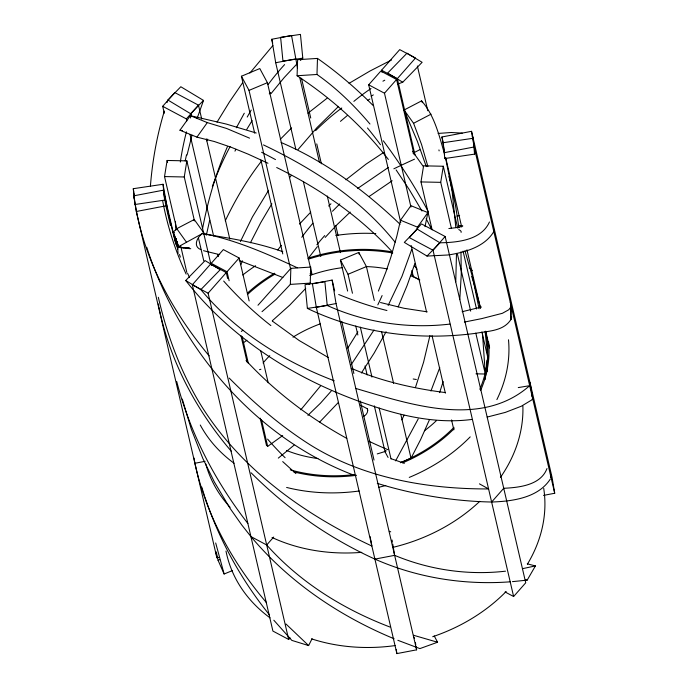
<?xml version="1.0" encoding="UTF-8"?>
<svg xmlns="http://www.w3.org/2000/svg" width="688" height="688" viewBox="0 0 688 688"><rect width="100%" height="100%" fill="white"/><g stroke="black" fill="none" stroke-linecap="round" stroke-linejoin="round"><path stroke-width="1.03" d="M456.497 253.356L455.757 281.874M510.264 302.144L511.021 304.466L510.84 319.645C503.315 331.384 487.887 330.997 475.649 333.327C418.734 340.861 359.36 333.388 307.381 308.413L305.033 284.669L324.874 281.727L327.221 305.472C365.405 322.767 408.276 328.976 449.857 324.091M511.021 304.466L510.84 319.645L511.769 316.858M262.016 311.664L276.258 299.289L290.336 284.393L290.861 268.346L310.744 267.073L310.228 283.121L309.11 284.445M388.367 159.461C363.066 126.558 331.736 98.496 297.087 75.74L297.603 59.693L317.495 58.42C337.361 72.3 355.816 88.141 372.905 105.307M369.955 124.012C354.32 105.513 336.853 88.399 316.979 74.476L317.495 58.42M150.405 186.138C152.409 160.734 156.967 135.51 164.337 111.112M459.782 299.461L461.27 274.503L460.977 251.834M511.055 305.248L510.444 307.562L508.785 309.746L502.352 313.315L481.643 318.63L464.383 322.061M176.842 229.474L164.527 176.567L167.124 160.467L186.852 160.88L211.01 264.708M194.472 220.908L184.255 176.979L186.852 160.88M432.133 229.852L420.987 181.933L423.584 165.834L443.304 166.247L457.709 228.141M451.397 228.27L440.716 182.346L443.304 166.247M485.1 331.478L487.912 357.923L485.315 374.023L475.976 373.825M202.633 228.347C207.905 200.406 215.989 172.955 227.35 146.871M378.383 291.093L385.959 271.777L391.016 256.736L396.864 236.079L400.519 220.22L410.917 205.678L427.876 212.601L424.995 226.696M429.94 335.589L423.559 362.292L415.595 387.026M206.34 235.193L209.677 220.323M417.074 229.001L417.487 227.143L427.876 212.601M187.041 155.075L192.004 135.192M550.787 477.661L550.546 474.221M546.986 468.545C540.751 485.246 519.148 487.543 503.736 488.291L491.628 502.025C452.902 501.225 414.305 494.741 377.291 483.372M493.735 231.435L493.485 227.676M489.46 221.983C481.316 240.224 457.486 242.503 439.942 242.795L417.246 229.121L404.32 242.4L427.016 256.065L448.318 254.973M443.175 381.556L439.606 392.642M411.759 249.348L401.973 276.352L388.144 305.472M487.164 417.074L505.353 412.387L521.315 406.221L531.738 399.96L532.899 397.965L532.056 395.892M197.043 118.603L203.51 100.414L180.815 86.748L167.898 100.027L167.046 102.564M414.933 263.427L407.055 285.64L398.206 306.874M439.778 367.616L430.92 391.033M472.983 138.297L443.227 142.708L444.792 158.541L474.548 154.129L473.095 137.325L472.174 136.086M240.852 264.691L242.425 260.804M429.381 419.895L420.566 439.692L411.028 458.251L400.382 462.706A140.653 110.992 -13.1 0 0 453.994 427.325M240.396 241.574L252.436 216.909L268.578 190.301M404.054 415.208L401.887 419.895M493.485 232.123C484.257 246.983 465.329 252.204 449.04 254.87M550.271 479.123C538.016 498.009 512.336 501.328 491.628 502.025M250.423 242.778L260.64 222.86L271.872 203.811M225.277 220.788C235.416 199.58 247.362 179.147 261.896 160.631M418.201 418.949L395.609 460.865M273.833 620.223L291.832 640.39L308.62 645.576L312.06 638.731M234.961 151.154L235.898 149.279M206.839 140.859L207.724 139.122M236.371 127.762L244.274 113.219M386.106 331.719L374.169 353.064L361.398 372.999M512.431 581.644L527.197 580.122L535.419 565.923L527.275 563.85M217.03 122.154L229.491 101.867L242.434 83.033M388.075 457.46L385.031 451.801L385.83 450.425M357.872 331.857L347.767 348.111M246.811 129.31L252.109 120.649M374.048 329.956L351.147 364.7M173.273 232.286L178.622 246.571L173.23 232.131L176.773 228.665L194.257 219.532L203.751 232.802L177.495 247.224L179.482 247.379M267.985 163.237L248.291 154.207L231.357 147.327L214.364 141.53L196.923 137.136L179.955 130.213L190.352 115.679L226.3 124.072L256.203 133.008M196.923 137.136L207.312 122.602L226.687 128.501L249.563 138.159M474.548 154.129L475.296 152.538L474.892 150.474M289.657 177.607L291.239 175.457M308.972 257.415L317.374 246.631M445.299 157.879L444.792 158.541M249.907 73.014L272.878 45.546M277.78 249.933L281.297 245.435M270.934 93.723L284.178 77.598L297.448 63.382M320.574 385.891L300.802 409.833M298.05 149.537L317.116 127.461L338.582 106.365M331.186 391.111L320.393 403.28L307.914 415.354M290.861 268.346L257.991 305.24M305.73 288.392L289.777 305.085L272.293 320.763M164.286 113.193L162.686 106.305L174.795 92.57L198.479 105.178L201.73 119.076M186.826 120.882L186.362 118.912L198.479 105.178M290.087 637.888L288.685 639.47L272.904 631.068L192.322 284.789L210.485 264.192L226.275 272.594L227.642 278.494M211.706 265.327L211.242 263.332L223.351 249.598L239.14 258L249.133 300.931M400.751 222.577L368.691 84.813L380.808 71.079L396.589 79.481L414.013 154.361M382.021 72.188L381.565 70.219L399.728 49.622L415.518 58.024L397.346 78.63L415.019 155.075M288.685 639.47L208.103 293.191L226.275 272.594M229.121 280.721L227.031 271.734L239.14 258M410.96 207.028L384.48 93.215L396.589 79.481M433.036 250.243L445.145 236.509L421.469 223.901L409.36 237.635L433.036 250.243L513.618 596.522L525.727 582.788L445.145 236.509M182.303 399.1L191.35 429.355L202.9 458.621L214.355 481.978L230.11 508.423L241.703 524.901L250.914 536.571L266.695 544.982L273.686 537.053M338.436 402.377L319.739 422.002M325.166 237.429L336.896 224.813L350.218 212.085M299.469 224.073L310.744 212.128M280.274 139.311L291.626 127.882M332.476 211.259L339.795 203.906M203.51 100.414L190.593 113.692L167.898 100.027M185.717 280.506L205.093 260.597L220.229 269.705L200.844 289.622L185.717 280.506C233.137 341.231 301.516 382.924 374.195 406.522C405.576 416.997 438.841 423.791 472.02 419.431M402.738 82.216L422.122 62.307L406.986 53.2L387.611 73.109L402.738 82.216L397.655 84.108M427.016 256.065L439.942 242.795M300.407 60.449L302.797 58.145L300.45 34.4L280.618 37.341L282.957 61.086L302.797 58.145M193.483 220.229L194.257 219.532M340.448 121.355L347.449 115.429M294.06 445.179L278.322 458.105M308 113.185L327.032 98.264M345.918 179.8L366.111 164.071L383.68 152.452M203.751 232.802C197.654 235.778 192.176 246.399 200.853 249.606M357.7 188.417L388.29 167.511M369.37 196.329L392.177 180.772M282.691 435.581L267.89 446.228M246.889 340.268L243.328 342.822M367.684 100.448L369.843 99.029M349.057 83.343L370.015 71.002L391.489 59.994M412.998 153.166L419.74 149.735M426.276 166.591L417.341 141.255L404.08 110.02L421.572 100.887C434.747 115.799 439.082 135.648 444.62 154.207M404.08 110.02L413.574 123.281L431.066 114.156M254.655 133.145L241.411 76.239L259.797 68.551L267.408 82.689L312.017 274.366L310.082 275.174M290.611 269.077L249.03 90.386L267.408 82.689M347.621 291.067L340.422 260.124L358.809 252.436L366.42 266.574L374.324 300.518M352.454 293.234L348.042 274.271L366.42 266.574M232.312 570.636L224.125 574.007L218.07 560.299L219.721 559.611M434.231 635.918L437.559 642.231L419.886 648.603L397.845 640.296M481.497 307.02L462.13 311.716M457.107 216.161L459.627 215.55M535.419 565.923L522.811 568.606M295.84 149.287L275.699 62.737L271.803 39.259L291.531 35.492L297.5 67.914M275.699 62.737L295.427 58.97M218.922 557.375L216.883 557.77L136.301 211.491L133.704 195.839L163.297 190.189L176.094 244.713M554.709 493.253L474.127 146.983L444.543 152.633L441.937 136.972L471.529 131.322L552.111 477.601L554.709 493.253L543.486 495.403M136.301 211.491L165.894 205.841L170.469 225.509M334.652 290.895L332.132 280.076L312.412 283.843L316.308 307.321L396.89 653.6L416.618 649.833L416.102 646.772M316.308 307.321L336.036 303.554L416.618 649.833M194.025 458.053L194.893 463.273L205.101 461.33M251.103 472.802C286.819 508.578 328.898 538.102 374.9 559.112L394.628 555.345C429.467 569.896 467.995 575.478 505.525 571.178M518.27 387.593L529.674 385.676C480.955 428.633 410.426 404.458 355.636 388.41M209.135 355.859C169.644 308.465 138.942 250.879 133.291 188.693L163.039 184.272L168.207 213.452L175.371 242.15M134.848 204.517L164.604 200.105L163.039 184.272M307.381 308.413L327.221 305.472M438.075 133.438L451.233 132.5L462.198 133.119M448.843 228.545L459.059 227.315L462.809 225.974M510.453 581.799C464.314 585.273 417.289 577.843 374.9 559.112M297.087 75.74L316.979 74.476M290.336 284.393L310.228 283.121M458.466 225.655L462.112 225.733M174.477 232.527L173.41 232.406M164.527 176.567L184.255 176.979M420.987 181.933L440.716 182.346M179.19 247.37L189.295 247.886L179.809 247.396M427.248 311.845L403.994 308.276L380.533 302.531M183.885 247.8L180.531 247.448L190.739 248.721M444.99 392.53C412.92 388.428 381.066 381.1 351.284 368.304M203.313 233.92C230.119 238.203 257.114 242.546 282.777 251.705M186.422 248.179L189.355 248.643M179.955 130.213L182.449 130.686M219.67 254.672L203.51 250.69M525.555 579.709L527.197 580.122M437.559 642.231L413.497 635.256M202.857 233.447C235.898 240.026 266.832 253.691 297.268 267.761M404.389 463.316L391.102 458.724M239.209 260.485L282.863 277.496M334.256 380.799C283.499 361.492 235.795 331.676 200.844 289.622M389.958 627.026C343.484 609.336 299.899 582.34 266.695 544.982M354.716 475.503C256.211 438.402 182.036 350.785 148.479 252.582M190.352 115.679L207.312 122.602M400.519 220.22L417.487 227.143M389.296 531.274L390.724 531.858M394.112 638.765C339.494 616.147 289.037 582.074 250.914 536.571M281.151 142.511C325.656 161.637 365.294 190.851 400.089 224.297M310.142 273.54L312.017 274.366M276.688 167.528C319.92 188.675 360.159 216.557 392.65 252.272M263.452 144.901C313.049 168.594 360.409 198.755 395.093 242.185M328.305 357.519L299.22 340.551L272.319 321.072M381.565 70.219L397.346 78.63M368.691 84.813L384.48 93.215M162.686 106.305L186.362 118.912M411.613 274.366L413.299 276.49L419.8 279.947M211.242 263.332L227.031 271.734M192.322 284.789L208.103 293.191M360.744 405.266L367.375 408.792L367.727 410.297M505.095 591.981L513.618 596.522M346.761 438.376C309.437 417.848 275.054 391.73 246.046 360.486M479.441 483.853L488.583 488.936C426.904 489.134 363.513 478.005 310.46 445.024C280.738 426.216 253.924 403.039 229.224 378.099M295.909 473.593L282.699 461.588M308.62 645.576L285.976 624.007M529.373 381.892L530.078 382.795L532.727 398.765M266.445 602.611C232.329 562.543 206.125 514.942 194.893 463.273M231.211 451.139C195.925 409.902 169.609 360.34 158.859 306.925M269.507 614.943C241.213 579.803 218.99 539.71 204.843 496.839M414.348 265.628L417.091 269.154M247.869 523.491C215.224 481.419 190.034 433.208 176.73 381.53M383.293 140.799C400.02 163.366 415.371 187.016 428.4 211.913M412.422 151.214L423.335 166.522M176.773 228.665L186.267 241.927M396.099 169.902L409.145 189.389L421.985 211.035M241.411 76.239L249.03 90.386M340.422 260.124L348.042 274.271M426.13 218.638L431.711 229.431M413.866 637.148L414.52 638.421M187.583 273.308L189.51 277.445M421.572 100.887L422.38 102.675M413.574 123.281L421.555 144.48L427.884 166.479M471.676 276.499L473.482 282.063M464.933 250.673L472.673 277.677L479.072 308.766M146.742 247.267L148.178 251.696M203.579 492.918L204.525 495.859M224.125 574.007L215.688 542.97M473.731 282.854L480.525 307.777M201.756 487.027L203.261 491.937M448.98 176.549L450.029 180.6M445.626 158.197L452.085 190.774L455.766 227.074M450.296 181.615L455.508 205.463L458.939 227.788M441.937 136.972L443.313 142.88M463.058 251.103L476.526 309.007M481.875 331.969L487.912 357.923M417.367 65.988L427.781 110.742M457.443 254.225L470.678 311.122M475.795 333.087L485.315 374.023L482.426 332.803M430.74 226.24L431.436 229.233M411.906 270.496L413.299 276.49M381.522 331.47L393.605 383.379M400.803 414.331L411.028 458.251M358.809 252.436L359.274 254.431M360.349 327.178L371.967 377.093M379.165 408.044L391.016 458.956M301.482 78.26L310.735 118.044M316.755 143.904L321.382 163.796M335.735 225.458L338.049 235.399M355.756 326.009L357.846 334.996M365.044 365.947L367.143 374.926M374.341 405.877L385.031 451.801M341.747 321.382L353.881 373.515M360.288 401.052L374.023 460.066M271.803 39.259L272.715 43.189M303.391 181.744L320.789 256.495M260.924 160.098L282.768 253.941M260.743 350.846L268.182 382.795M206.374 138.924L229.826 239.175M242.133 336.63L248.402 363.582M261.414 419.491L267.684 446.443M240.92 335.538L247.104 362.094M260.15 418.158L266.557 445.695M190.026 134.65L213.598 235.958M217.95 254.646L218.406 256.607M198.428 237.876L203.768 260.838M167.124 160.467L167.588 162.471M180.557 245.453L186.826 272.405M133.704 195.839L134.401 198.823M411.192 245.556L426.551 311.939M432.055 335.71L445.36 393.175M451.552 419.921L453.839 429.828M299.813 77.839L319.438 162.265M327.282 196.028L340.448 252.642M445.686 157.586L461.7 227.023M466.963 249.83L480.465 308.353M485.728 331.169L489.615 348.025M158.335 297.293C166.754 333.852 179.792 369.619 198.944 401.973C238.53 467.771 303.219 514.091 371.855 546.023L370.806 539.831M218.07 560.299L216.273 551.888M158.266 303.941L158.661 305.928M176.171 238.745L177.676 247.052M176.111 238.788L177.538 247.147M370.29 536.769L370.548 538.3M471.529 131.322L474.127 146.983M415.432 642.687L415.767 644.725M392.083 540.028L392.427 542.067M392.762 544.113L394.628 555.345M396.211 649.515L396.89 653.6M332.132 280.076L336.036 303.554M163.297 190.189L165.894 205.841M216.015 552.55L216.883 557.77M133.979 193.233L134.573 196.863M133.291 188.693L133.842 192.322M177.599 248.325L176.876 241.944M175.896 230.067L175.466 221.837M543.709 488.317A162.007 127.83 -13.1 0 1 527.421 564.169M506.179 591.474A162.007 127.83 -13.1 0 1 432.709 636.718M395.127 645.585A162.007 127.83 -13.1 0 1 311.638 638.885M270.04 617.858A162.007 127.83 -13.1 0 1 225.991 551.062M522.871 406.015A162.007 127.83 -13.1 0 1 500.451 477.386M479.777 501.32A162.007 127.83 -13.1 0 1 392.676 547.416M361.768 552.344A162.007 127.83 -13.1 0 1 272.052 537.491M230.093 507.314A162.007 127.83 -13.1 0 1 205.626 463.506M353.856 101.377A314.511 90.395 -61 0 1 370.995 88.511M382.932 81.184A314.511 90.395 -61 0 1 384.773 80.195M315.646 130.582A328.847 133.902 -70.8 0 1 341.764 108.007M371.193 96.234A384.3 95.193 -56.3 0 1 373.317 94.91M393.854 168.801A314.511 12.049 -28.7 0 1 414.494 159.169M316.867 244.747A345.823 177.917 -78.8 0 1 324.736 235.571M438.927 149.915A328.847 31.657 -40 0 1 439.107 150.887M301.748 237.274A328.95 175.939 -80.7 0 1 312.868 223.239M328.649 206.047A328.95 175.939 -80.7 0 1 330.928 203.811M458.75 229.551A314.511 17.002 6.2 0 1 461.072 232.381M260.933 369.25A328.95 2.881 -17.4 0 1 259.505 369.697M386.94 310.503A314.511 102.34 38 0 1 338.694 294.507M416.335 379.509A328.95 38.425 17.1 0 1 413.187 378.985M270.874 325.579A314.511 218.079 67.2 0 1 223.669 281.057M186.13 274.091A314.511 296.416 -66.6 0 1 162.609 200.595M180.359 257.123A384.3 369.103 -54.2 0 1 179.491 254.508M177.779 249.133A384.3 369.103 -54.2 0 1 175.956 243.07M387.808 449.634A328.95 145.65 47.5 0 1 368.725 441.137M180.325 162.041A314.511 291.471 48.5 0 1 186.439 131.829M190.378 118.009A314.511 291.471 48.5 0 1 191.625 114.105M178.037 253.605A328.847 317.125 17.6 0 1 177.667 246.261M185.201 160.949A384.3 347.423 58.2 0 1 186.5 154.903M285.099 457.709A328.95 261.741 78.2 0 1 267.589 439.116M247.224 117.046A314.511 206.125 89.9 0 1 251.223 110.063M268.088 84.59A314.511 206.125 89.9 0 1 284.6 64.595M212.334 186.457A328.847 252.152 79.3 0 1 230.093 146.604M269.266 93.878A384.3 233.963 -85.3 0 1 270.35 92.476M508.492 339.786A162.007 127.83 -13.1 0 1 496.874 399.608M470.205 436.871A162.007 127.83 -13.1 0 1 409.257 477.403M385.787 485.479A162.007 127.83 -13.1 0 1 378.692 487.31M359.153 490.991A162.007 127.83 -13.1 0 1 286.612 487.439M234.058 463.256A162.007 127.83 -13.1 0 1 200.277 425.021M242.769 274.994A162.007 127.83 -13.1 0 1 255.566 265.766M335.821 235.477A162.007 127.83 -13.1 0 1 375.794 233.559M469.268 267.83A162.007 127.83 -13.1 0 1 472.329 270.479M488.557 341.704A141.909 111.981 -13.1 0 1 480.585 390.526M454.183 428.658A141.909 111.981 -13.1 0 1 402.669 462.835M356.539 475.296A141.909 111.981 -13.1 0 1 293.853 471.899M247.405 293.148A141.909 111.981 -13.1 0 1 274.529 273.231M307.897 258.284A141.909 111.981 -13.1 0 1 392.091 251.877M487.018 360.194A136.559 107.758 -13.1 0 1 487.104 371.838M436.33 420.712A120.563 95.133 -13.1 0 1 424.505 430.731M386.106 451.079A120.563 95.133 -13.1 0 1 377.248 453.891M317.916 458.543A120.563 95.133 -13.1 0 1 286.543 450.459M309.97 275.441A120.563 95.133 -13.1 0 1 342.151 267.692M366.575 266.583A120.563 95.133 -13.1 0 1 387.327 268.939M410.504 275.707A120.563 95.133 -13.1 0 1 419.474 279.792M242.89 330.171A402.033 39.672 -57 0 1 241.316 331.444M261.629 152.297A402.033 79.034 39.8 0 1 275.492 159.599M367.469 127.959A402.033 289.037 83.5 0 1 380.481 144.729M382.107 295.565A402.033 249.675 80.2 0 1 377.807 304.879M263.065 362.98A120.563 95.133 -13.1 0 1 269.756 355.653M292.993 337.172A120.563 95.133 -13.1 0 1 320.195 323.876M367.375 408.792A8.041 6.338 -13.1 0 1 363.608 416.421M485.608 331.59A140.653 110.992 -13.1 0 1 479.837 389.305M354.406 474.565A140.653 110.992 -13.1 0 1 290.267 469.835M247.551 294.455A140.653 110.992 -13.1 0 1 275.183 274.03M308.258 259.213A140.653 110.992 -13.1 0 1 392.702 253.038M485.952 369.963A135.304 106.769 -13.1 0 1 485.066 379.638"/></g></svg>
